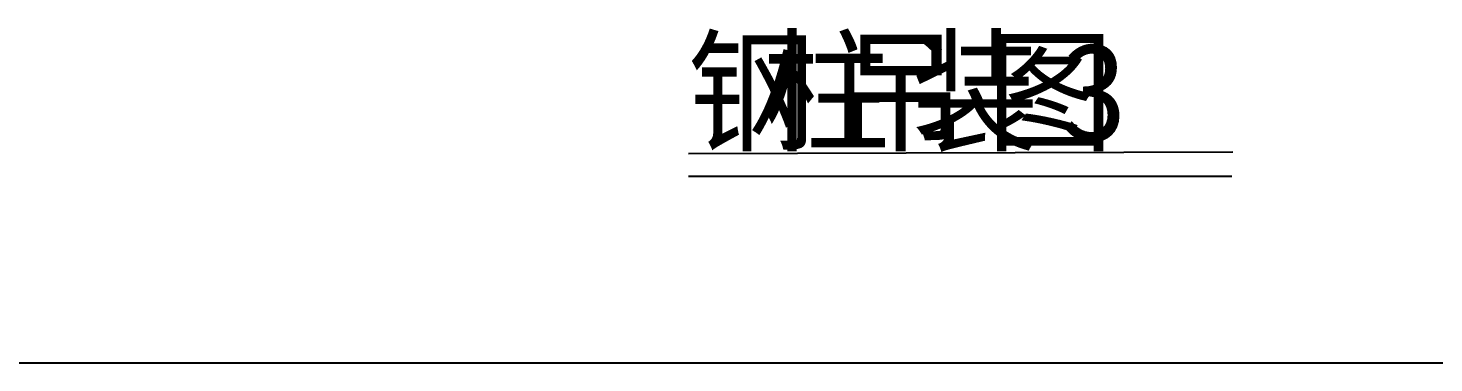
# Model space of a CAD drawing. Header units: metres. Extents: x 0 to 420, y 0 to 297.
# Drawn here: x 145.1 to 274.7, y 0 to 30.8 of the extents above; entities that cross this region are included whole.
import ezdxf

# ---------------------------------------------------------------- set-up
doc = ezdxf.new("R2010")
doc.units = ezdxf.units.M

msp = doc.modelspace()

# ---------------------------------------------------------------- linework, layer by layer
for p, q in [((205.96, 19.28), (256.13, 19.44)), ((205.96, 17.18), (256.04, 17.18)), ((0, 0), (420, 0))]:
    msp.add_line(p, q)

# ---------------------------------------------------------------- texts
for s, p in [('钢', (205.87, 20.46)), ('柱', (212.75, 20.46)), ('吊', (219.64, 20.46)), ('装', (226.52, 20.46)), ('图', (233.41, 20.46)), ('3', (240.3, 20.46))]:
    msp.add_text(s, height=9.05).set_placement(p)

doc.saveas('drawing.dxf')
